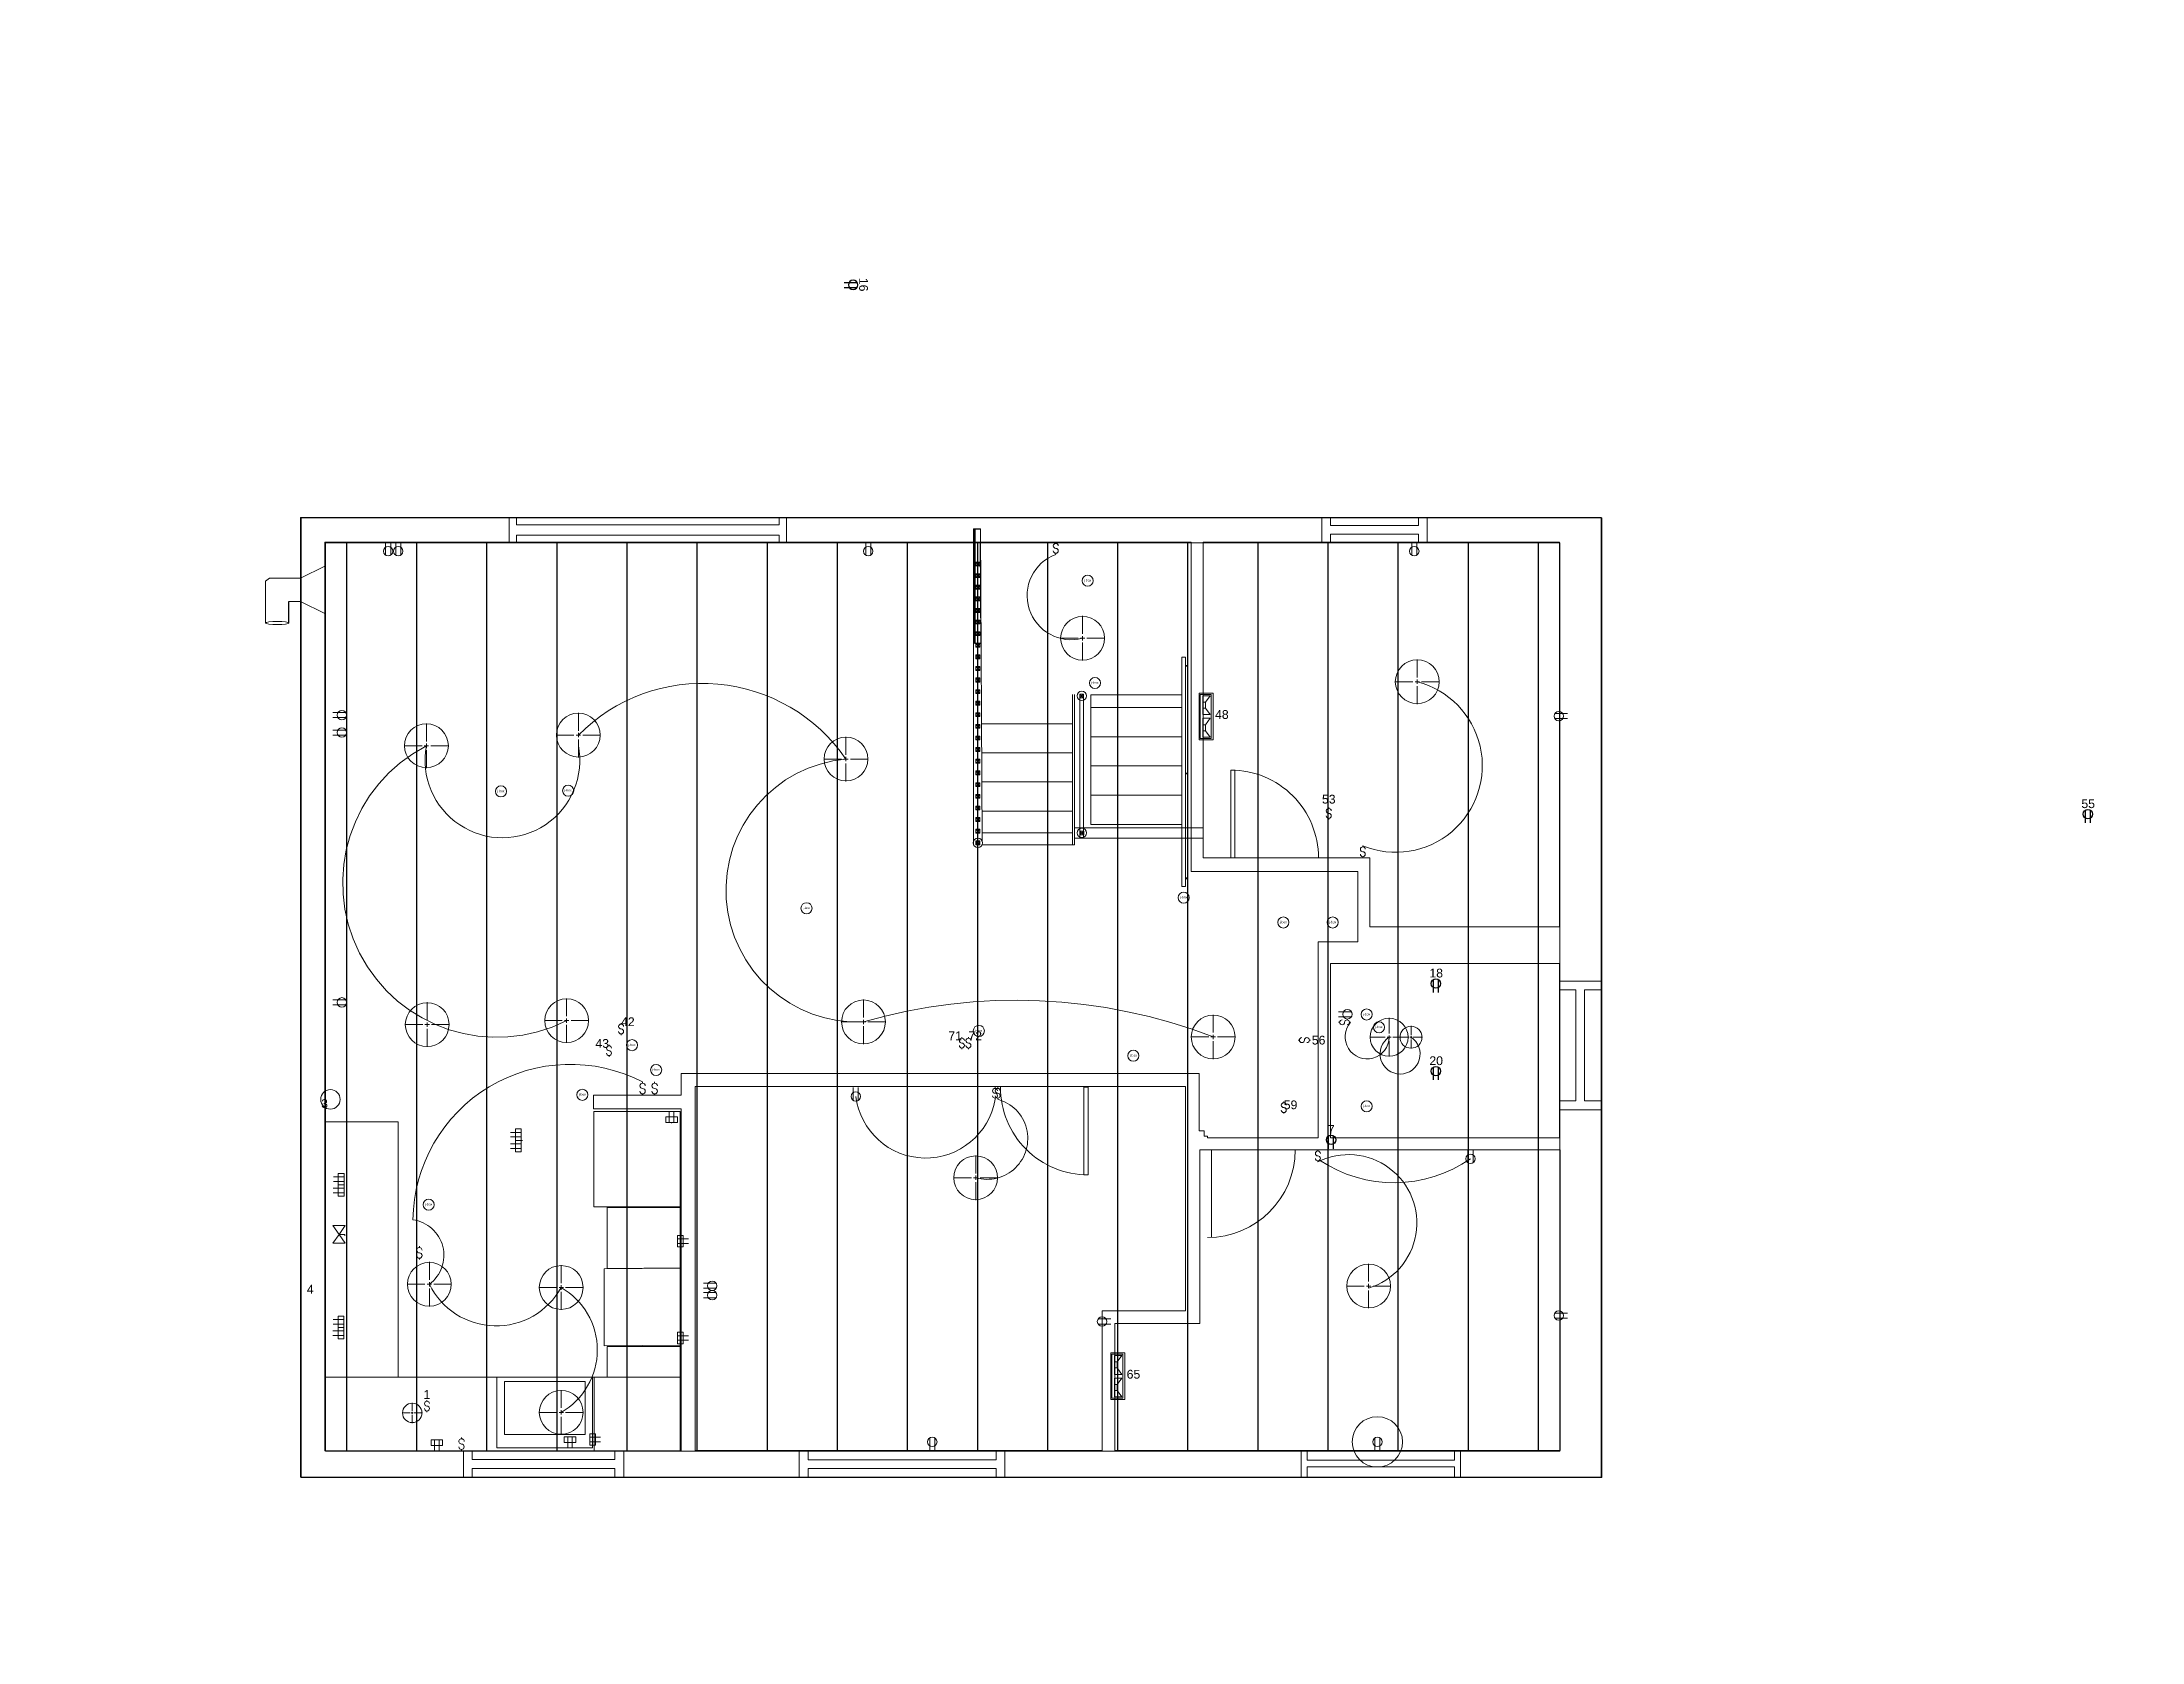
# Paper-space layout 'Layout1' of a CAD drawing. Header units: inches. Extents: x 1.05 to 9.45, y 0.8 to 7.2.
# The model-space entities are those that its viewports show. They can reach past a viewport. Long polylines and large blocks are cut down to what shows.
import ezdxf
from ezdxf.enums import TextEntityAlignment as Align

# ---------------------------------------------------------------- set-up
doc = ezdxf.new("R2010")
doc.units = ezdxf.units.IN
doc.header["$MEASUREMENT"] = 0
doc.linetypes.add('ACAD_ISO02W100', pattern=[15, 12, -3])
doc.linetypes.add('CENTER2', pattern=[1.125, 0.75, -0.125, 0.125, -0.125])
doc.layers.get('0').update_dxf_attribs({"color": 1, "lineweight": 9})
for name, color, linetype, lineweight in [('00-page-edge', 7, 'Continuous', 9), ('A201-Floorplan-2nd-floor', 7, 'Continuous', 9), ('A301-Floorplan-attic', 7, 'Continuous', 9), ('E101-Electrical-1st-floor', 7, 'Continuous', 9), ('E201-Electrical-2nd-floor', 7, 'Continuous', 9), ('E301-Electrical-attic', 7, 'Continuous', 9)]:
    doc.layers.add(name, color=color, linetype=linetype, lineweight=lineweight)
doc.layers.get('00-page-edge').off()
doc.layers.get('E101-Electrical-1st-floor').off()
doc.layers.get('E301-Electrical-attic').off()
doc.styles.add('Reg', font='Arial.ttf', dxfattribs={"height": 3})

# ---------------------------------------------------------------- blocks, each defined once
blk = doc.blocks.new('switch')
at = {"layer": 'E201-Electrical-2nd-floor'}
for p, q in [((44, 1.61), (44, 1.98)), ((44, -1.76), (44, -2.13))]:
    blk.add_line(p, q, dxfattribs=at)
for centre, start, end in [((44, 0.77), 360, 270), ((44, -0.92), 180, 0), ((44, -0.91), 0, 90)]:
    blk.add_arc(centre, 0.84, start, end, dxfattribs=at)
at = {"style": 'Reg'}
blk.add_attdef('ID', text='', height=4.5, dxfattribs=at).set_placement((43.99, 2.41), align=Align.CENTER)
blk = doc.blocks.new('cgri')
at = {"layer": ''}
for p, q in [((291.65, 54.83), (291.65, 59.21)), ((293.38, 54.83), (293.38, 59.22))]:
    blk.add_line(p, q, dxfattribs=at)
blk.add_circle((292.52, 57.86), 1.61, dxfattribs=at)
blk = doc.blocks.new('*U11')
at = {"layer": 'E201-Electrical-2nd-floor'}
blk.add_blockref('cgri', (0, 0), dxfattribs=at)
at = {"style": 'Reg'}
blk.add_attdef('ID', text='', height=3, dxfattribs=at).set_placement((292.6, 61.43), align=Align.MIDDLE_CENTER)
blk = doc.blocks.new('duplex-two-gfci')
at = {"layer": 'E201-Electrical-2nd-floor'}
for p, q in [((72.29, 93.79), (75.95, 93.79)), ((75.95, 94.97), (73.99, 94.97)), ((73.99, 94.97), (73.99, 87.12)), ((75.95, 87.12), (75.95, 94.97)), ((72.22, 89.87), (75.95, 89.87)), ((72.22, 88.3), (75.95, 88.3)), ((72.29, 92.22), (75.95, 92.22)), ((76.34, 91.04), (73.99, 91.04)), ((73.99, 87.12), (75.95, 87.12))]:
    blk.add_line(p, q, dxfattribs=at)
at = {"layer": 'E201-Electrical-2nd-floor', "style": 'Reg'}
blk.add_attdef('ID', text='', height=3, dxfattribs=at).set_placement((78.83, 91), align=Align.MIDDLE_CENTER)
blk = doc.blocks.new('electric-wall-heater')
at = {"layer": 'E201-Electrical-2nd-floor'}
for p, q in [((301.14, 258.94), (301.44, 258.94)), ((301.14, 258.5), (298.66, 258.5)), ((298.66, 256.27), (298.66, 258.5)), ((298.66, 256.27), (299.56, 256.27)), ((298.66, 254.24), (298.66, 256.27)), ((299.56, 254.24), (298.66, 254.24)), ((298.66, 254.24), (299.56, 254.24)), ((298.66, 254.24), (298.66, 252.01)), ((301.14, 252.01), (298.66, 252.01)), ((301.14, 258.5), (299.56, 256.27)), ((299.56, 256.27), (299.56, 254.24)), ((301.14, 252.01), (299.56, 254.24)), ((301.14, 258.5), (301.14, 258.5, 0.44)), ((301.14, 250.75), (298.66, 250.75)), ((298.66, 248.52), (298.66, 250.75)), ((298.66, 248.52), (299.56, 248.52)), ((298.66, 246.49), (298.66, 248.52)), ((298.66, 246.49), (299.56, 246.49)), ((298.66, 246.49), (298.66, 244.26)), ((301.14, 250.75), (299.56, 248.52)), ((299.56, 248.52), (299.56, 246.49)), ((301.14, 244.26), (299.56, 246.49)), ((301.14, 244.26), (298.66, 244.26))]:
    blk.add_line(p, q, dxfattribs=at)
for points in [[(302.14, 243.38), (302.14, 259.38), (297.38, 259.38), (297.38, 243.38)], [(297.68, 258.94), (301.44, 258.94), (301.44, 243.81), (297.68, 243.81)]]:
    blk.add_lwpolyline(points, close=True, dxfattribs=at)
at = {"style": 'Reg'}
blk.add_attdef('ID', (302.79, 250.55), '', height=3, dxfattribs=at)
blk = doc.blocks.new('hot-water-pot')
at = {"layer": 'E201-Electrical-2nd-floor'}
blk.add_circle((-33.6, 64.25), 3.33, dxfattribs=at)
at = {"style": 'Reg'}
blk.add_attdef('ID', text='', height=3, dxfattribs=at).set_placement((-35.61, 62.81), align=Align.MIDDLE_CENTER)
blk = doc.blocks.new('*U23')
at = {"layer": 'E201-Electrical-2nd-floor', "color": 0, "linetype": 'CENTER2', "transparency": 16777216}
for p, q in [((0, 1.5), (0, 7.62)), ((-7.62, 0), (-1.5, 0)), ((1.5, 0), (7.62, 0)), ((0, -7.62), (0, -1.5))]:
    blk.add_line(p, q, dxfattribs=at)
at = {"layer": 'E201-Electrical-2nd-floor', "color": 0, "linetype": 'Continuous', "transparency": 16777216}
for p, q in [((-0.75, 0), (0.75, 0)), ((0, -0.75), (0, 0.75))]:
    blk.add_line(p, q, dxfattribs=at)
blk = doc.blocks.new('*U24')
at = {"layer": 'E201-Electrical-2nd-floor', "color": 0, "linetype": 'CENTER2', "transparency": 16777216}
for p, q in [((0, 1.5), (0, 7.62)), ((-7.62, 0), (-1.5, 0)), ((1.5, 0), (7.62, 0)), ((0, -7.62), (0, -1.5))]:
    blk.add_line(p, q, dxfattribs=at)
at = {"layer": 'E201-Electrical-2nd-floor', "color": 0, "linetype": 'Continuous', "transparency": 16777216}
for p, q in [((-0.75, 0), (0.75, 0)), ((0, -0.75), (0, 0.75))]:
    blk.add_line(p, q, dxfattribs=at)
blk = doc.blocks.new('*U25')
at = {"layer": 'E201-Electrical-2nd-floor', "color": 0, "linetype": 'CENTER2', "transparency": 16777216}
for p, q in [((0, 1.5), (0, 7.62)), ((-7.62, 0), (-1.5, 0)), ((1.5, 0), (7.62, 0)), ((0, -7.62), (0, -1.5))]:
    blk.add_line(p, q, dxfattribs=at)
at = {"layer": 'E201-Electrical-2nd-floor', "color": 0, "linetype": 'Continuous', "transparency": 16777216}
for p, q in [((-0.75, 0), (0.75, 0)), ((0, -0.75), (0, 0.75))]:
    blk.add_line(p, q, dxfattribs=at)
blk = doc.blocks.new('*U26')
at = {"layer": 'E201-Electrical-2nd-floor', "color": 0, "linetype": 'CENTER2', "transparency": 16777216}
for p, q in [((0, 1.5), (0, 7.62)), ((-7.62, 0), (-1.5, 0)), ((1.5, 0), (7.62, 0)), ((0, -7.62), (0, -1.5))]:
    blk.add_line(p, q, dxfattribs=at)
at = {"layer": 'E201-Electrical-2nd-floor', "color": 0, "linetype": 'Continuous', "transparency": 16777216}
for p, q in [((-0.75, 0), (0.75, 0)), ((0, -0.75), (0, 0.75))]:
    blk.add_line(p, q, dxfattribs=at)
blk = doc.blocks.new('*U27')
at = {"layer": 'E201-Electrical-2nd-floor', "color": 0, "linetype": 'CENTER2', "transparency": 16777216}
for p, q in [((0, 1.5), (0, 7.62)), ((-7.62, 0), (-1.5, 0)), ((1.5, 0), (7.62, 0)), ((0, -7.62), (0, -1.5))]:
    blk.add_line(p, q, dxfattribs=at)
at = {"layer": 'E201-Electrical-2nd-floor', "color": 0, "linetype": 'Continuous', "transparency": 16777216}
for p, q in [((-0.75, 0), (0.75, 0)), ((0, -0.75), (0, 0.75))]:
    blk.add_line(p, q, dxfattribs=at)
blk = doc.blocks.new('*U28')
at = {"layer": 'E201-Electrical-2nd-floor', "color": 0, "linetype": 'CENTER2', "transparency": 16777216}
for p, q in [((0, 1.5), (0, 7.62)), ((-7.62, 0), (-1.5, 0)), ((1.5, 0), (7.62, 0)), ((0, -7.62), (0, -1.5))]:
    blk.add_line(p, q, dxfattribs=at)
at = {"layer": 'E201-Electrical-2nd-floor', "color": 0, "linetype": 'Continuous', "transparency": 16777216}
for p, q in [((-0.75, 0), (0.75, 0)), ((0, -0.75), (0, 0.75))]:
    blk.add_line(p, q, dxfattribs=at)
blk = doc.blocks.new('*U29')
at = {"layer": 'E201-Electrical-2nd-floor', "color": 0, "linetype": 'CENTER2', "transparency": 16777216}
for p, q in [((0, 1.5), (0, 7.62)), ((-7.62, 0), (-1.5, 0)), ((1.5, 0), (7.62, 0)), ((0, -7.62), (0, -1.5))]:
    blk.add_line(p, q, dxfattribs=at)
at = {"layer": 'E201-Electrical-2nd-floor', "color": 0, "linetype": 'Continuous', "transparency": 16777216}
for p, q in [((-0.75, 0), (0.75, 0)), ((0, -0.75), (0, 0.75))]:
    blk.add_line(p, q, dxfattribs=at)
blk = doc.blocks.new('*U30')
at = {"layer": 'E201-Electrical-2nd-floor', "color": 0, "linetype": 'CENTER2', "transparency": 16777216}
for p, q in [((0, 1.5), (0, 7.62)), ((-7.62, 0), (-1.5, 0)), ((1.5, 0), (7.62, 0)), ((0, -7.62), (0, -1.5))]:
    blk.add_line(p, q, dxfattribs=at)
at = {"layer": 'E201-Electrical-2nd-floor', "color": 0, "linetype": 'Continuous', "transparency": 16777216}
for p, q in [((-0.75, 0), (0.75, 0)), ((0, -0.75), (0, 0.75))]:
    blk.add_line(p, q, dxfattribs=at)
blk = doc.blocks.new('*U22')
blk.add_circle((438.12, 307.76), 7.5)
at = {"style": 'Reg'}
blk.add_attdef('ID', (436.49, 308.43), '', height=3, dxfattribs=at)
blk = doc.blocks.new('*U31')
at = {"layer": 'E201-Electrical-2nd-floor', "color": 0, "linetype": 'CENTER2', "transparency": 16777216}
for p, q in [((0, 1.5), (0, 7.62)), ((-7.62, 0), (-1.5, 0)), ((1.5, 0), (7.62, 0)), ((0, -7.62), (0, -1.5))]:
    blk.add_line(p, q, dxfattribs=at)
at = {"layer": 'E201-Electrical-2nd-floor', "color": 0, "linetype": 'Continuous', "transparency": 16777216}
for p, q in [((-0.75, 0), (0.75, 0)), ((0, -0.75), (0, 0.75))]:
    blk.add_line(p, q, dxfattribs=at)
blk = doc.blocks.new('*U32')
at = {"layer": 'E201-Electrical-2nd-floor', "color": 0, "linetype": 'CENTER2', "transparency": 16777216}
for p, q in [((-6.62, 0), (-1.3, 0)), ((0, 1.3), (0, 6.62)), ((1.3, 0), (6.62, 0)), ((0, -6.62), (0, -1.3))]:
    blk.add_line(p, q, dxfattribs=at)
at = {"layer": 'E201-Electrical-2nd-floor', "color": 0, "linetype": 'Continuous', "transparency": 16777216}
for p, q in [((-0.65, 0), (0.65, 0)), ((0, -0.65), (0, 0.65))]:
    blk.add_line(p, q, dxfattribs=at)
blk = doc.blocks.new('*U33')
at = {"layer": 'E201-Electrical-2nd-floor', "color": 0, "linetype": 'CENTER2', "transparency": 16777216}
for p, q in [((-3.87, 0), (-0.75, 0)), ((0, 0.75), (0, 3.87)), ((0.75, 0), (3.87, 0)), ((0, -3.87), (0, -0.75))]:
    blk.add_line(p, q, dxfattribs=at)
at = {"layer": 'E201-Electrical-2nd-floor', "color": 0, "linetype": 'Continuous', "transparency": 16777216}
for p, q in [((-0.375, 0), (0.375, 0)), ((0, -0.375), (0, 0.375))]:
    blk.add_line(p, q, dxfattribs=at)
blk = doc.blocks.new('*U34')
at = {"layer": 'E201-Electrical-2nd-floor', "color": 0, "linetype": 'CENTER2', "transparency": 16777216}
for p, q in [((0, 1.5), (0, 7.62)), ((-7.62, 0), (-1.5, 0)), ((1.5, 0), (7.62, 0)), ((0, -7.62), (0, -1.5))]:
    blk.add_line(p, q, dxfattribs=at)
at = {"layer": 'E201-Electrical-2nd-floor', "color": 0, "linetype": 'Continuous', "transparency": 16777216}
for p, q in [((-0.75, 0), (0.75, 0)), ((0, -0.75), (0, 0.75))]:
    blk.add_line(p, q, dxfattribs=at)
blk = doc.blocks.new('*U35')
at = {"layer": 'E201-Electrical-2nd-floor', "color": 0, "linetype": 'CENTER2', "transparency": 16777216}
for p, q in [((0, 1.5), (0, 7.62)), ((-7.62, 0), (-1.5, 0)), ((1.5, 0), (7.62, 0)), ((0, -7.62), (0, -1.5))]:
    blk.add_line(p, q, dxfattribs=at)
at = {"layer": 'E201-Electrical-2nd-floor', "color": 0, "linetype": 'Continuous', "transparency": 16777216}
for p, q in [((-0.75, 0), (0.75, 0)), ((0, -0.75), (0, 0.75))]:
    blk.add_line(p, q, dxfattribs=at)
blk = doc.blocks.new('*U36')
at = {"layer": 'E201-Electrical-2nd-floor', "color": 0, "linetype": 'CENTER2', "transparency": 16777216}
for p, q in [((0, 1.5), (0, 7.62)), ((-7.62, 0), (-1.5, 0)), ((1.5, 0), (7.62, 0)), ((0, -7.62), (0, -1.5))]:
    blk.add_line(p, q, dxfattribs=at)
at = {"layer": 'E201-Electrical-2nd-floor', "color": 0, "linetype": 'Continuous', "transparency": 16777216}
for p, q in [((-0.75, 0), (0.75, 0)), ((0, -0.75), (0, 0.75))]:
    blk.add_line(p, q, dxfattribs=at)
blk = doc.blocks.new('*U37')
at = {"layer": 'E201-Electrical-2nd-floor', "color": 0, "linetype": 'CENTER2', "transparency": 16777216}
for p, q in [((-3.45, 0), (-0.666, 0)), ((0, 0.666), (0, 3.45)), ((0.666, 0), (3.45, 0)), ((0, -3.45), (0, -0.666))]:
    blk.add_line(p, q, dxfattribs=at)
at = {"layer": 'E201-Electrical-2nd-floor', "color": 0, "linetype": 'Continuous', "transparency": 16777216}
for p, q in [((-0.333, 0), (0.333, 0)), ((0, -0.333), (0, 0.333))]:
    blk.add_line(p, q, dxfattribs=at)
blk = doc.blocks.new('id-1-spst-switch')
at = {"layer": 'E201-Electrical-2nd-floor'}
for p, q in [((0.41, 0), (0, 0)), ((4.08, 0), (4.49, 0))]:
    blk.add_line(p, q, dxfattribs=at)
for centre, start, end in [((1.32, 0), 90, 270), ((3.17, 0), 270, 180), ((1.34, 0), 270, 0)]:
    blk.add_arc(centre, 0.916, start, end, dxfattribs=at)
blk = doc.blocks.new('E301-Electrical-jboxes')
at = {"lineweight": 30}
blk.add_line((9.08, -8.3), (9.08, -8.3), dxfattribs=at)
at = {"layer": 'A301-Floorplan-attic'}
for p, q in [((0, 0), (328.58, 0)), ((0, -445.28), (0, 0)), ((328.58, 0), (328.58, -445.28)), ((320.08, -8.3), (9.08, -8.3)), ((9.08, -8.3), (9.08, -431)), ((320.08, -431), (320.08, -8.3)), ((320.08, -431), (9.08, -431)), ((328.58, -445.28), (0, -445.28))]:
    blk.add_line(p, q, dxfattribs=at)
for centre in [(93.45, -43.68), (234.95, -68.43), (235.2, -91.43), (131.08, -96.3), (148.08, -113.3), (139.58, -121.55), (194.95, -173.05), (152.95, -232.05), (272.08, -271.8), (307.08, -269.3), (144.45, -284.93), (198.58, -302.18), (190.08, -336.3), (190.08, -353.18), (127.15, -364.8), (158.58, -364.8), (154.2, -369.05)]:
    blk.add_circle(centre, 1.9, dxfattribs=at)
at = {"layer": 'A301-Floorplan-attic', "style": 'Reg'}
for p in [(93.18, -42.45), (234.68, -67.2), (234.93, -90.2), (130.8, -95.07), (147.8, -112.07), (139.3, -120.32), (194.68, -171.82), (152.68, -230.82), (271.8, -270.57), (306.8, -268.07), (144.18, -283.7), (198.3, -300.95), (189.8, -335.07), (189.8, -351.95), (126.88, -363.57), (158.3, -363.57), (153.93, -367.82)]:
    blk.add_text('j-box', height=0.798, rotation=270, dxfattribs=at).set_placement(p)
blk = doc.blocks.new('A301-Floorplan-w-E301-Electrical')
at = {"layer": 'A301-Floorplan-attic', "lineweight": 30}
for p, q in [((9.08, -15.64), (320.08, -15.64)), ((9.08, -39.64), (320.08, -39.64)), ((9.08, -63.64), (320.08, -63.64)), ((9.08, -87.64), (320.08, -87.64)), ((9.08, -111.64), (320.08, -111.64)), ((9.08, -135.64), (320.08, -135.64)), ((9.08, -159.64), (320.08, -159.64)), ((9.08, -183.64), (320.08, -183.64)), ((9.08, -207.64), (320.08, -207.64)), ((9.08, -231.64), (320.08, -231.64)), ((9.08, -255.64), (320.08, -255.64)), ((9.08, -279.64), (320.08, -279.64)), ((9.08, -303.64), (320.08, -303.64)), ((9.08, -327.64), (320.08, -327.64)), ((9.08, -351.64), (320.08, -351.64)), ((9.08, -375.64), (320.08, -375.64)), ((9.08, -399.64), (320.08, -399.64)), ((9.08, -423.64), (320.08, -423.64))]:
    blk.add_line(p, q, dxfattribs=at)
at = {"layer": 'E301-Electrical-attic', "lineweight": 30}
blk.add_blockref('E301-Electrical-jboxes', (0, 0), dxfattribs=at)

msp = doc.modelspace()

# ---------------------------------------------------------------- linework, layer by layer
at = {"layer": 'A201-Floorplan-2nd-floor'}
for p, q in [((316.19, 355.51), (316.19, 247.6)), ((318.66, 355.51), (316.19, 355.51)), ((316.61, 355.51), (316.61, 316.33)), ((318.53, 355.51), (318.53, 355.51)), ((319.21, 248.66), (318.66, 355.51)), ((75.22, 338.64), (73.86, 337.66)), ((85.83, 338.64), (75.22, 338.64)), ((94.13, 342.76), (85.83, 338.64)), ((317.06, 344.14), (317.06, 344.12)), ((317.06, 344.13), (318.36, 342.84)), ((317.06, 340.14), (317.06, 340.12)), ((317.06, 340.13), (318.36, 338.84)), ((318.38, 344.14), (317.1, 342.85)), ((318.38, 340.14), (317.1, 338.85)), ((73.86, 337.66), (73.86, 323.24)), ((317.06, 336.19), (317.06, 336.17)), ((317.06, 336.18), (318.36, 334.89)), ((317.06, 336.14), (317.06, 336.12)), ((317.06, 336.13), (318.36, 334.84)), ((317.06, 332.19), (317.06, 332.17)), ((317.06, 332.18), (318.36, 330.89)), ((318.38, 336.19), (317.1, 334.9)), ((318.38, 336.14), (317.1, 334.85)), ((318.38, 332.19), (317.1, 330.9)), ((85.83, 330.64), (81.87, 330.64)), ((94.13, 326.51), (85.83, 330.64)), ((317.06, 328.27), (317.06, 328.24)), ((317.06, 328.26), (318.36, 326.97)), ((317.06, 328.19), (317.06, 328.17)), ((317.06, 328.18), (318.36, 326.89)), ((317.06, 324.27), (317.06, 324.24)), ((317.06, 324.26), (318.36, 322.97)), ((318.38, 328.27), (317.1, 326.97)), ((318.38, 328.19), (317.1, 326.9)), ((318.38, 324.27), (317.1, 322.97)), ((317.06, 320.3), (317.06, 320.28)), ((317.06, 320.29), (318.36, 319)), ((317.06, 320.27), (317.06, 320.24)), ((317.06, 320.26), (318.36, 318.97)), ((318.38, 320.3), (317.1, 319.01)), ((318.38, 320.27), (317.1, 318.97)), ((318.86, 316.44), (318.86, 316.44)), ((318.86, 316.32), (316.61, 316.32)), ((317.06, 316.3), (317.06, 316.28)), ((317.06, 316.29), (318.36, 315)), ((317.06, 312.38), (317.06, 312.35)), ((317.06, 312.37), (318.36, 311.08)), ((317.06, 312.3), (317.06, 312.28)), ((317.06, 312.29), (318.36, 311)), ((318.38, 316.3), (317.1, 315.01)), ((318.38, 312.38), (317.1, 311.08)), ((318.38, 312.3), (317.1, 311.01)), ((318.65, 316.32), (318.63, 316.32)), ((317.06, 308.38), (317.06, 308.35)), ((317.06, 308.37), (318.36, 307.08)), ((317.06, 304.45), (317.06, 304.42)), ((317.06, 304.44), (318.36, 303.14)), ((317.06, 304.38), (317.06, 304.35)), ((317.06, 304.37), (318.36, 303.08)), ((318.38, 308.38), (317.1, 307.08)), ((318.38, 304.44), (317.1, 303.15)), ((318.38, 304.38), (317.1, 303.08)), ((388.76, 308.72), (389.51, 308.72)), ((388.76, 308.47), (389.51, 308.47)), ((317.06, 300.45), (317.06, 300.42)), ((317.06, 300.44), (318.36, 299.14)), ((317.06, 296.53), (317.06, 296.5)), ((317.06, 296.52), (318.36, 295.23)), ((317.06, 296.45), (317.06, 296.42)), ((317.06, 296.44), (318.36, 295.14)), ((318.38, 300.44), (317.1, 299.15)), ((318.38, 296.53), (317.1, 295.23)), ((318.38, 296.44), (317.1, 295.15)), ((350.14, 247.35), (350.14, 298.76)), ((352.63, 298.94), (352.63, 298.91)), ((352.63, 298.93), (353.93, 297.64)), ((353.94, 298.94), (352.67, 297.64)), ((352.67, 249.66), (352.67, 297.64)), ((353.92, 249.66), (353.92, 297.65)), ((317.06, 292.53), (317.06, 292.5)), ((317.06, 292.52), (318.36, 291.23)), ((317.06, 288.54), (317.06, 288.51)), ((317.06, 288.53), (318.36, 287.24)), ((317.06, 288.53), (317.06, 288.5)), ((317.06, 288.52), (318.36, 287.23)), ((318.38, 292.53), (317.1, 291.23)), ((318.38, 288.54), (317.1, 287.24)), ((318.38, 288.53), (317.1, 287.23)), ((350.14, 288.79), (319, 288.79)), ((356.42, 294.35), (387.51, 294.35)), ((317.06, 284.54), (317.06, 284.51)), ((317.06, 284.53), (318.36, 283.24)), ((317.06, 280.65), (317.06, 280.62)), ((317.06, 280.64), (318.36, 279.34)), ((317.06, 280.54), (317.06, 280.51)), ((317.06, 280.53), (318.36, 279.24)), ((318.38, 284.54), (317.1, 283.24)), ((318.38, 280.64), (317.1, 279.35)), ((318.38, 280.54), (317.1, 279.24)), ((356.42, 284.35), (387.51, 284.35)), ((317.06, 276.65), (317.06, 276.62)), ((317.06, 276.64), (318.36, 275.34)), ((318.38, 276.64), (317.1, 275.35)), ((350.14, 278.83), (319.05, 278.83)), ((356.42, 274.35), (387.51, 274.35)), ((317.06, 272.65), (317.06, 272.62)), ((317.06, 272.64), (318.36, 271.34)), ((317.06, 272.58), (317.06, 272.55)), ((317.06, 272.57), (318.36, 271.28)), ((317.06, 268.58), (317.06, 268.55)), ((317.06, 268.57), (318.36, 267.28)), ((318.38, 272.64), (317.1, 271.35)), ((318.38, 272.58), (317.1, 271.28)), ((318.38, 268.58), (317.1, 267.28)), ((350.14, 268.86), (319.11, 268.86)), ((389.51, 271.92), (388.76, 271.92)), ((389.51, 271.67), (388.76, 271.67)), ((317.06, 264.61), (317.06, 264.58)), ((317.06, 264.6), (318.36, 263.31)), ((317.06, 264.58), (317.06, 264.55)), ((317.06, 264.57), (318.36, 263.28)), ((317.06, 260.61), (317.06, 260.58)), ((317.06, 260.6), (318.36, 259.31)), ((318.38, 264.61), (317.1, 263.31)), ((318.38, 264.58), (317.1, 263.28)), ((318.38, 260.61), (317.1, 259.31)), ((350.14, 258.9), (319.16, 258.9)), ((356.42, 264.35), (387.51, 264.35)), ((317.06, 256.66), (317.06, 256.63)), ((317.06, 256.65), (318.36, 255.36)), ((317.06, 256.61), (317.06, 256.58)), ((317.06, 256.6), (318.36, 255.31)), ((317.06, 251.36), (317.06, 252.67)), ((317.06, 252.67), (318.38, 252.67)), ((318.38, 256.66), (317.1, 255.36)), ((318.38, 256.61), (317.1, 255.31)), ((318.38, 251.36), (318.38, 252.67)), ((394.83, 253.16), (350.76, 253.16)), ((352.65, 252.03), (352.65, 252)), ((352.65, 252.02), (353.95, 250.73)), ((353.96, 252.03), (352.69, 250.73)), ((317.06, 251.36), (318.38, 251.36)), ((317.06, 248.66), (317.06, 248.63)), ((317.06, 248.65), (318.36, 247.36)), ((318.38, 248.66), (317.1, 247.36)), ((350.14, 251.41), (319.2, 251.41)), ((394.83, 249.66), (350.76, 249.66)), ((353.96, 251.41), (352.65, 251.41)), ((388.76, 236), (389.51, 236)), ((388.76, 235.75), (389.51, 235.75)), ((516.83, 200.71), (531.11, 200.71)), ((516.83, 156.65), (531.11, 156.65)), ((397.76, 112.9), (397.76, 142.9)), ((364.58, 83.27, 48), (364.58, 83.27, 39.09)), ((141.62, 39.91), (141.62, 30.84)), ((153, 39.91), (153, 39.93)), ((155.63, 39.91), (155.63, 39.93)), ((186.23, 39.92), (186.23, 39.91)), ((196.49, 39.91), (196.49, 30.84)), ((141.61, 30.85), (144.62, 30.85)), ((193.49, 30.85), (196.49, 30.85)), ((256.59, 30.85), (259.59, 30.85)), ((323.98, 30.85), (326.98, 30.85))]:
    msp.add_line(p, q, dxfattribs=at)
at = {"layer": 'A201-Floorplan-2nd-floor', "lineweight": 30}
msp.add_line((81.87, 323.28), (81.87, 330.64), dxfattribs=at)
at = {"layer": 'A201-Floorplan-2nd-floor', "color": 0, "linetype": 'CENTER2', "transparency": 16777216}
msp.add_line((353.26, 251.41), (353.27, 251.41), dxfattribs=at)
at = {"layer": 'A201-Floorplan-2nd-floor', "linetype": 'CENTER2'}
msp.add_line((186.38, 39.91), (186.38, 65.05), dxfattribs=at)
at = {"layer": 'A201-Floorplan-2nd-floor'}
for points in [[(85.83, 30.84), (85.83, 359.41), (531.11, 359.41), (531.11, 30.84)], [(159.74, 350.87), (157.24, 350.87), (157.24, 359.37), (159.74, 359.37), (159.74, 356.87), (249.74, 356.87), (249.74, 359.37), (252.24, 359.37), (252.24, 350.87), (249.74, 350.87), (249.74, 353.37), (159.74, 353.37)], [(216.18, 169.09), (393.55, 169.09), (393.55, 149.4), (395.2, 149.4), (395.2, 147.65), (396.39, 147.65), (396.39, 147.03), (434.28, 147.03), (434.28, 214.16), (447.84, 214.16), (447.84, 238.16), (390.71, 238.16), (390.71, 243.96), (390.71, 350.91), (94.13, 350.91), (94.13, 39.91), (216.18, 39.91), (216.18, 156.91), (186.18, 156.91), (186.18, 161.66), (216.18, 161.66)], [(317.06, 342.85), (318.38, 342.85), (318.38, 344.16), (317.06, 344.16)], [(317.06, 338.85), (318.38, 338.85), (318.38, 340.16), (317.06, 340.16)], [(317.06, 334.9), (318.38, 334.9), (318.38, 336.21), (317.06, 336.21)], [(317.06, 334.85), (318.38, 334.85), (318.38, 336.16), (317.06, 336.16)], [(317.06, 330.9), (318.38, 330.9), (318.38, 332.21), (317.06, 332.21)], [(317.06, 326.97), (318.38, 326.97), (318.38, 328.29), (317.06, 328.29)], [(317.06, 326.9), (318.38, 326.9), (318.38, 328.21), (317.06, 328.21)], [(317.06, 322.97), (318.38, 322.97), (318.38, 324.29), (317.06, 324.29)], [(317.06, 319.01), (318.38, 319.01), (318.38, 320.32), (317.06, 320.32)], [(317.06, 318.97), (318.38, 318.97), (318.38, 320.29), (317.06, 320.29)], [(317.06, 315.01), (318.38, 315.01), (318.38, 316.32), (317.06, 316.32)], [(317.06, 311.08), (318.38, 311.08), (318.38, 312.4), (317.06, 312.4)], [(317.06, 311.01), (318.38, 311.01), (318.38, 312.32), (317.06, 312.32)], [(388.76, 233.05), (387.51, 233.05), (387.51, 311.61), (388.76, 311.61)], [(317.06, 307.08), (318.38, 307.08), (318.38, 308.4), (317.06, 308.4)], [(317.06, 303.15), (318.38, 303.15), (318.38, 304.46), (317.06, 304.46)], [(317.06, 303.08), (318.38, 303.08), (318.38, 304.4), (317.06, 304.4)], [(317.06, 299.15), (318.38, 299.15), (318.38, 300.46), (317.06, 300.46)], [(317.06, 295.23), (318.38, 295.23), (318.38, 296.54), (317.06, 296.54)], [(317.06, 295.15), (318.38, 295.15), (318.38, 296.46), (317.06, 296.46)], [(352.63, 297.64), (353.94, 297.64), (353.94, 298.95), (352.63, 298.95)], [(317.06, 291.23), (318.38, 291.23), (318.38, 292.54), (317.06, 292.54)], [(317.06, 287.24), (318.38, 287.24), (318.38, 288.56), (317.06, 288.56)], [(317.06, 287.23), (318.38, 287.23), (318.38, 288.54), (317.06, 288.54)], [(317.06, 283.24), (318.38, 283.24), (318.38, 284.56), (317.06, 284.56)], [(317.06, 279.35), (318.38, 279.35), (318.38, 280.66), (317.06, 280.66)], [(317.06, 279.24), (318.38, 279.24), (318.38, 280.56), (317.06, 280.56)], [(317.06, 275.35), (318.38, 275.35), (318.38, 276.66), (317.06, 276.66)], [(317.06, 271.35), (318.38, 271.35), (318.38, 272.66), (317.06, 272.66)], [(317.06, 271.28), (318.38, 271.28), (318.38, 272.59), (317.06, 272.59)], [(317.06, 267.28), (318.38, 267.28), (318.38, 268.59), (317.06, 268.59)], [(317.06, 263.31), (318.38, 263.31), (318.38, 264.62), (317.06, 264.62)], [(317.06, 263.28), (318.38, 263.28), (318.38, 264.59), (317.06, 264.59)], [(317.06, 259.31), (318.38, 259.31), (318.38, 260.62), (317.06, 260.62)], [(317.06, 255.36), (318.38, 255.36), (318.38, 256.67), (317.06, 256.67)], [(317.06, 255.31), (318.38, 255.31), (318.38, 256.62), (317.06, 256.62)], [(317.06, 251.36), (318.38, 251.36), (318.38, 252.67), (317.06, 252.67)], [(317.06, 252.66), (317.06, 252.63)], [(317.06, 252.65), (318.36, 251.36)], [(318.38, 252.66), (317.1, 251.36)], [(352.65, 250.73), (353.96, 250.73), (353.96, 252.04), (352.65, 252.04)], [(317.06, 247.36), (318.38, 247.36), (318.38, 248.67), (317.06, 248.67)], [(438.41, 206.71), (516.83, 206.71), (516.83, 147.03), (438.41, 147.03)], [(220.92, 164.62), (388.81, 164.62), (388.81, 87.76), (360.31, 87.76), (360.31, 40.03), (220.92, 40.03)], [(517.05, 142.93), (393.77, 142.93), (393.77, 83.42), (364.65, 83.42), (364.65, 40.03), (517.05, 40.03)], [(155.63, 63.61), (183.25, 63.61), (183.25, 45.43), (155.63, 45.43)]]:
    msp.add_lwpolyline(points, close=True, dxfattribs=at)
for points in [[(318.56, 350.91), (318.74, 316.44), (316.77, 316.44), (316.77, 355.38), (318.54, 355.38)], [(394.83, 350.91), (516.83, 350.91), (516.83, 219.29), (451.96, 219.29), (451.96, 242.91), (394.83, 242.91), (394.83, 350.91), (435.46, 350.91), (438.46, 350.91), (438.46, 353.66), (468.58, 353.66), (468.58, 350.91), (471.58, 350.91), (471.58, 359.41), (468.58, 359.41), (468.58, 356.66), (438.46, 356.66), (438.46, 359.41), (435.46, 359.41), (435.46, 350.91)], [(319.22, 247.35), (350.76, 247.35), (350.76, 298.76)], [(387.51, 254.35), (356.42, 254.35), (356.42, 255.72), (356.42, 298.65), (387.51, 298.65)], [(516.83, 197.71), (522.45, 197.71), (522.45, 159.65), (516.83, 159.65)], [(531.11, 197.71), (525.45, 197.71), (525.45, 159.65), (531.11, 159.65)], [(94.13, 39.91), (94.13, 152.55), (119.25, 152.55), (119.25, 65.05)], [(215.85, 123.16), (190.85, 123.16), (190.85, 102.34), (215.85, 102.53)], [(215.85, 76.04), (189.73, 75.83), (189.73, 102.21), (215.85, 102.4)], [(215.85, 75.58), (190.85, 75.58), (190.85, 65.05)], [(185.75, 65.05), (153, 65.05), (153, 40.93), (185.75, 40.93), (185.75, 65.05), (185.75, 40.93)], [(141.61, 39.91), (144.62, 39.91), (144.62, 36.86), (193.49, 36.86), (193.49, 39.91), (196.49, 39.91)], [(256.59, 30.84), (256.59, 39.91), (259.59, 39.91), (259.59, 36.83), (323.98, 36.83), (323.98, 39.91), (326.98, 39.91), (326.98, 30.84)], [(482.95, 39.91), (482.95, 30.84), (482.95, 39.91), (480.95, 39.91), (480.95, 36.66), (430.45, 36.66), (430.45, 39.91), (428.45, 39.91), (428.45, 30.84), (430.45, 30.84), (430.45, 34.41), (480.95, 34.41), (430.45, 34.41)], [(144.62, 30.84), (144.62, 33.86), (193.49, 33.86), (193.49, 30.84)], [(259.59, 30.84), (259.59, 33.83), (323.98, 33.83), (323.98, 30.84)], [(480.95, 34.41), (480.95, 30.84), (482.95, 30.84)]]:
    msp.add_lwpolyline(points, dxfattribs=at)
for points in [[(434.33, 242.91, 0.414214), (404.33, 272.91), (404.33, 242.91), (405.71, 242.91), (405.71, 272.88)], [(325.44, 164.34, 0.414214), (355.44, 134.34), (355.44, 164.34), (354.06, 164.34), (354.06, 134.38)]]:
    msp.add_lwpolyline(points, format="xyb", dxfattribs=at)
at = {"layer": 'A201-Floorplan-2nd-floor', "linetype": 'CENTER2'}
msp.add_lwpolyline([(215.85, 123.41), (186.23, 123.41), (186.23, 156.04), (215.85, 156.04), (215.85, 39.91), (94.13, 39.93), (94.13, 65.05), (216.18, 65.05)], dxfattribs=at)
at = {"layer": 'A201-Floorplan-2nd-floor'}
for centre, radius in [((353.31, 298.32), 1.61), ((353.33, 251.41), 1.61), ((317.75, 247.99), 1.61), ((317.75, 247.99), 0.538)]:
    msp.add_circle(centre, radius, dxfattribs=at)
msp.add_arc((396.39, 142.9), 30, 270, 0, dxfattribs=at)
msp.add_ellipse((77.86, 323.28), major_axis=(4.01, 0), ratio=0.137604, dxfattribs=at)
at = {"layer": 'E201-Electrical-2nd-floor'}
for p, q in [((114.96, 350.91), (114.96, 346.52)), ((116.69, 350.91), (116.69, 346.53)), ((118.42, 350.91), (118.42, 346.52)), ((120.15, 350.91), (120.15, 346.53)), ((279.32, 350.91), (279.32, 346.52)), ((281.05, 350.92), (281.05, 346.53)), ((344.4, 350.54), (344.4, 350.91)), ((344.4, 347.17), (344.4, 346.8)), ((466.29, 350.91), (466.29, 346.52)), ((468.02, 350.91), (468.02, 346.53)), ((96.94, 292.64), (101.32, 292.64)), ((96.94, 290.91), (101.33, 290.91)), ((519.64, 292.29), (515.25, 292.29)), ((519.64, 290.56), (515.26, 290.56)), ((96.94, 286.64), (101.32, 286.64)), ((96.94, 284.91), (101.33, 284.91)), ((449.53, 246.66), (449.53, 247.03)), ((449.53, 243.28), (449.53, 242.91)), ((96.94, 194.29), (101.32, 194.29)), ((96.94, 192.56), (101.33, 192.56)), ((441.22, 190.19), (445.6, 190.19)), ((441.22, 188.46), (445.61, 188.46)), ((441.59, 186.58), (441.22, 186.58)), ((444.96, 186.58), (445.34, 186.58)), ((202.94, 165.75), (202.94, 166.15)), ((207.07, 165.75), (207.07, 166.15)), ((202.94, 162.07), (202.94, 161.66)), ((207.07, 162.07), (207.07, 161.66)), ((275.06, 164.25), (275.06, 159.86)), ((276.79, 164.25), (276.79, 159.87)), ((323.61, 163.97), (323.61, 164.34)), ((323.61, 160.6), (323.61, 160.23)), ((324.53, 163.97), (324.53, 164.34)), ((324.53, 160.6), (324.53, 160.23)), ((210.92, 152.31), (210.92, 154.25)), ((210.92, 154.25), (210.92, 152.31)), ((210.92, 154.25), (214.84, 154.25)), ((210.92, 152.31), (214.84, 152.31)), ((212.09, 156.04), (212.09, 152.31)), ((212.09, 156.04), (212.09, 152.31)), ((212.87, 152.1), (212.87, 152.31)), ((213.66, 156.04), (213.66, 152.31)), ((214.84, 152.31), (214.84, 154.25)), ((434.14, 142.53), (434.14, 142.9)), ((434.14, 139.16), (434.14, 138.79)), ((485.51, 142.9), (485.51, 138.51)), ((487.25, 142.9), (487.25, 138.52)), ((97, 129.77), (100.72, 129.77)), ((97.06, 133.69), (100.72, 133.69)), ((97.06, 132.12), (100.72, 132.12)), ((100.72, 134.86), (98.76, 134.86)), ((98.76, 134.86), (98.76, 127.02)), ((100.72, 130.94), (98.76, 130.94)), ((100.72, 127.02), (100.72, 134.86)), ((97, 128.2), (100.72, 128.2)), ((98.76, 127.02), (100.72, 127.02)), ((96.94, 116.98), (97.98, 116.98)), ((99, 113.97), (96.94, 116.98)), ((97.98, 116.98), (99, 116.98)), ((100.03, 116.98), (99, 116.98)), ((99, 113.97), (101.06, 116.98)), ((101.06, 116.98), (100.03, 116.98)), ((99, 113.97), (96.94, 110.96)), ((96.94, 110.96), (97.98, 110.96)), ((97.98, 110.96), (99, 110.96)), ((99, 113.97), (101.06, 110.96)), ((100.03, 110.96), (99, 110.96)), ((101.06, 110.96), (100.03, 110.96)), ((216.88, 113.6), (214.94, 113.6)), ((214.94, 113.6), (214.94, 109.68)), ((218.66, 112.43), (214.94, 112.43)), ((218.66, 110.86), (214.94, 110.86)), ((214.94, 109.68), (216.88, 109.68)), ((216.88, 113.6), (216.88, 109.68)), ((223.74, 97.26), (228.12, 97.26)), ((223.74, 95.53), (228.13, 95.53)), ((223.74, 94.02), (228.12, 94.02)), ((223.74, 92.29), (228.13, 92.29)), ((519.64, 87.02), (515.25, 87.02)), ((96.94, 80.91), (100.67, 80.91)), ((96.94, 79.34), (100.67, 79.34)), ((97.01, 84.83), (100.67, 84.83)), ((97.01, 83.27), (100.67, 83.27)), ((100.67, 86.01), (98.7, 86.01)), ((98.7, 86.01), (98.7, 78.17)), ((100.67, 82.09), (98.7, 82.09)), ((100.67, 78.17), (100.67, 86.01)), ((216.88, 80.46), (214.94, 80.46)), ((214.94, 80.46), (214.94, 76.54)), ((218.66, 79.29), (214.94, 79.29)), ((216.88, 80.46), (216.88, 76.54)), ((363.26, 85, 48), (358.87, 85, 48)), ((363.26, 83.27, 48), (358.88, 83.27, 48)), ((519.64, 85.29), (515.26, 85.29)), ((98.7, 78.17), (100.67, 78.17)), ((218.66, 77.72), (214.94, 77.72)), ((214.94, 76.54), (216.88, 76.54)), ((130.57, 43.64), (130.57, 41.7)), ((131.75, 39.92), (131.75, 43.65)), ((131.75, 39.91), (131.75, 43.64)), ((131.75, 39.91), (131.75, 43.64)), ((133.32, 39.92), (133.32, 43.65)), ((133.32, 39.91), (133.32, 43.64)), ((133.32, 39.91), (133.32, 43.64)), ((134.49, 41.7), (134.49, 43.64)), ((176.12, 44.62), (176.12, 42.68)), ((180.05, 44.62), (176.12, 44.62)), ((177.3, 40.89), (177.3, 44.62)), ((178.87, 40.89), (178.87, 44.62)), ((180.05, 42.68), (180.05, 44.62)), ((186.78, 45.67), (184.84, 45.67)), ((184.84, 45.67), (184.84, 41.75)), ((188.57, 44.5), (184.84, 44.5)), ((186.78, 45.67), (186.78, 41.75)), ((301.26, 39.91), (301.26, 44.29)), ((302.99, 39.91), (302.99, 44.3)), ((453.64, 39.91), (453.64, 44.29)), ((455.37, 39.91), (455.37, 44.3)), ((134.49, 41.7), (130.57, 41.7)), ((180.05, 42.68), (176.12, 42.68)), ((188.57, 42.93), (184.84, 42.93)), ((184.84, 41.75), (186.78, 41.75))]:
    msp.add_line(p, q, dxfattribs=at)
at = {"layer": 'E201-Electrical-2nd-floor', "linetype": 'CENTER2'}
for p, q in [((316.99, 134.84), (316.99, 140.96)), ((309.37, 133.34), (315.49, 133.34)), ((316.99, 125.72), (316.99, 131.84)), ((318.49, 133.34), (324.61, 133.34)), ((451.51, 97.79), (451.51, 103.91)), ((443.89, 96.29), (450.01, 96.29)), ((451.51, 88.67), (451.51, 94.79)), ((453.01, 96.29), (459.13, 96.29))]:
    msp.add_line(p, q, dxfattribs=at)
at = {"layer": 'E201-Electrical-2nd-floor', "linetype": 'Continuous'}
for p, q in [((316.24, 133.34), (317.74, 133.34)), ((316.99, 132.59), (316.99, 134.09)), ((450.76, 96.29), (452.26, 96.29)), ((451.51, 95.54), (451.51, 97.04))]:
    msp.add_line(p, q, dxfattribs=at)
at = {"layer": 'E201-Electrical-2nd-floor'}
msp.add_lwpolyline([(99, 113.97), (101, 113.97), (101, 113.45)], dxfattribs=at)
for points in [[(134.49, 41.71), (130.57, 41.71), (130.57, 43.65), (134.49, 43.65)], [(134.49, 41.7), (130.57, 41.7), (130.57, 43.64), (134.49, 43.64)]]:
    msp.add_lwpolyline(points, close=True, dxfattribs=at)
for centre, radius in [((115.82, 347.88), 1.61), ((119.28, 347.88), 1.61), ((280.18, 347.88), 1.61), ((467.15, 347.88), 1.61), ((353.57, 318.08), 7.5), ((468.15, 303.16), 7.5), ((99.97, 291.77), 1.61), ((128.94, 281.25), 7.5), ((180.94, 284.91), 7.5), ((516.61, 291.43), 1.61), ((99.97, 285.77), 1.61), ((272.57, 276.7), 7.5), ((99.97, 193.41), 1.61), ((176.94, 187.16), 7.5), ((278.57, 186.72), 7.5), ((129.19, 185.8), 7.5), ((398.29, 181.57, 13.66), 7.5), ((444.25, 189.32), 1.61), ((458.53, 181.46), 6.5), ((466.03, 181.46), 3.75), ((275.92, 161.22), 1.61), ((316.99, 133.34), 7.5), ((486.37, 139.87), 1.61), ((129.94, 96.91), 7.5), ((175.07, 95.79), 7.5), ((451.51, 96.29), 7.5), ((226.77, 96.39), 1.61), ((226.77, 93.15), 1.61), ((516.61, 86.16), 1.61), ((360.23, 84.14, 48), 1.61), ((175.07, 53.04), 7.5), ((124.08, 52.84), 3.33), ((454.51, 42.94), 8.61), ((302.13, 42.94), 1.61), ((454.51, 42.94), 1.61)]:
    msp.add_circle(centre, radius, dxfattribs=at)
at = {"layer": 'E201-Electrical-2nd-floor', "linetype": 'ACAD_ISO02W100'}
for centre, radius, start, end in [((349.68, 332.66), 15.09, 110.48932, 284.9454), ((223.36, 242.92), 59.69, 34.4698, 135.28512), ((460.8, 274.44), 29.64, 247.65582, 75.64918), ((153.07, 234.27), 52.81, 117.18229, 296.8778), ((154.96, 276.23), 26.49, 169.09365, 11.24487), ((276.6, 231.78), 45.1, 95.12941, 272.50048), ((330.8, 6.88, 13.66), 187.27, 68.87517, 106.19633), ((178.17, 118.33), 53.86, 62.61531, 179.31446), ((299.84, 164.19), 24.1, 187.08808, 350.53449), ((320.85, 146.76), 13.96, 253.92181, 74.75125), ((444.64, 117.89), 23.39, 287.09787, 116.67611), ((460.21, 177.31), 45.67, 236.09007, 304.94066), ((122.63, 106.79), 12.29, 306.49602, 82.15287), ((152.79, 108.03), 25.41, 205.94015, 331.20359), ((162.79, 74.41), 24.65, 299.87879, 60.12389)]:
    msp.add_arc(centre, radius, start, end, dxfattribs=at)
at = {"layer": 'E201-Electrical-2nd-floor'}
for centre, radius, start, end in [((344.4, 349.7), 0.84, 0, 180), ((344.4, 349.69), 0.84, 180, 270), ((344.4, 348.01), 0.84, 180, 90), ((449.53, 245.82), 0.84, 360, 270), ((449.53, 244.14), 0.84, 0, 90), ((449.53, 244.12), 0.84, 180, 0), ((442.43, 186.58), 0.84, 90, 270), ((444.12, 186.58), 0.84, 270, 180), ((442.45, 186.58), 0.84, 270, 0), ((450.99, 181.6), 7.54, 138.58818, 358.95273), ((462.28, 175.72), 6.85, 123.17332, 56.82668), ((202.94, 164.83), 0.916, 360, 270), ((207.07, 164.83), 0.916, 360, 270), ((202.94, 162.98), 0.916, 180, 0), ((202.94, 163), 0.916, 0, 90), ((207.07, 162.98), 0.916, 180, 0), ((207.07, 163), 0.916, 0, 90), ((323.61, 163.13), 0.84, 0, 180), ((323.61, 163.12), 0.84, 180, 270), ((323.61, 161.44), 0.84, 180, 90), ((324.53, 163.13), 0.84, 0, 180), ((324.53, 163.12), 0.84, 180, 270), ((324.53, 161.44), 0.84, 180, 90), ((434.14, 141.69), 0.84, 0, 180), ((434.14, 141.68), 0.84, 180, 270), ((434.14, 140), 0.84, 180, 90)]:
    msp.add_arc(centre, radius, start, end, dxfattribs=at)

# ---------------------------------------------------------------- block references
at = {"lineweight": 30, "rotation": 89.99999999999999}
msp.add_blockref('A301-Floorplan-w-E301-Electrical', (86.02, 30.68), dxfattribs=at)
at = {"layer": 'E101-Electrical-1st-floor', "rotation": 89.99999999999999}
for p in [(126.53, 105.4), (140.94, 39.91)]:
    msp.add_blockref('id-1-spst-switch', p, dxfattribs=at)
at = {"layer": 'E201-Electrical-2nd-floor'}
ref = msp.add_blockref('*U11', (217.16, 146.53), dxfattribs=dict(at, xscale=-1, rotation=270))
ref.add_attrib('ID', '16', dxfattribs={"layer": '0', "height": 3, "rotation": 270, "style": 'Reg'}).set_placement((278.59, 439.13), align=Align.MIDDLE_CENTER)
at = {"layer": 'E201-Electrical-2nd-floor', "linetype": 'CENTER2'}
for name, p in [('*U36', (353.57, 318.08)), ('*U31', (468.15, 303.16)), ('*U23', (128.94, 281.25)), ('*U24', (180.94, 284.91)), ('*U25', (272.57, 276.7)), ('*U27', (176.94, 187.16)), ('*U34', (278.57, 186.72)), ('*U26', (129.19, 185.8)), ('*U35', (398.29, 181.57, 13.66)), ('*U32', (458.53, 181.46)), ('*U33', (466.03, 181.46)), ('*U28', (129.94, 96.91)), ('*U29', (175.07, 95.79)), ('*U30', (175.07, 53.04)), ('*U37', (124.08, 52.84))]:
    msp.add_blockref(name, p, dxfattribs=at)
at = {"layer": 'E201-Electrical-2nd-floor'}
msp.add_blockref('*U22', (30.03, -4.6), dxfattribs=at)
for name, p, values in [('electric-wall-heater', (96.14, 39.91), {'ID': '48'}), ('*U11', (405.26, 199.99), {'ID': '55'}), ('*U11', (182.04, 142), {'ID': '18'}), ('*U11', (182.04, 112), {'ID': '20'}), ('hot-water-pot', (129.66, 95.94), {'ID': '3'}), ('*U11', (146.13, 88.48), {'ID': '7'}), ('electric-wall-heater', (65.88, -185.96), {'ID': '65'})]:
    msp.add_blockref(name, p, dxfattribs=at).add_auto_attribs(values)
ref = msp.add_blockref('switch', (393.87, 258.17, -76.44), dxfattribs=at)
ref.add_attrib('ID', '53', dxfattribs={"height": 3, "style": 'Reg'}).set_placement((437.87, 260.58, -76.44), align=Align.BOTTOM_CENTER)
ref = msp.add_blockref('switch', (151.58, 184.36, -76.44), dxfattribs=at)
ref.add_attrib('ID', '42', dxfattribs={"height": 3, "style": 'Reg'}).set_placement((195.57, 186.77, -76.44), align=Align.MIDDLE_LEFT)
ref = msp.add_blockref('switch', (147.45, 176.93), dxfattribs=at)
ref.add_attrib('ID', '43', dxfattribs={"height": 3, "style": 'Reg'}).set_placement((191.45, 179.34), align=Align.MIDDLE_RIGHT)
ref = msp.add_blockref('switch', (268.26, 179.54), dxfattribs=at)
ref.add_attrib('ID', '71', dxfattribs={"layer": '0', "height": 3, "style": 'Reg'}).set_placement((312.26, 181.95), align=Align.MIDDLE_RIGHT)
ref = msp.add_blockref('switch', (270.5, 179.54), dxfattribs=at)
ref.add_attrib('ID', '72', dxfattribs={"layer": '0', "height": 3, "style": 'Reg'}).set_placement((314.49, 181.95), align=Align.MIDDLE_LEFT)
ref = msp.add_blockref('switch', (429.61, 225.26), dxfattribs=dict(at, xscale=1.017822828993015, yscale=1.017822828993015, zscale=1.017822828993015, rotation=270))
ref.add_attrib('ID', '56', dxfattribs={"layer": '0', "height": 3, "style": 'Reg'}).set_placement((432.06, 180.48), align=Align.MIDDLE_LEFT)
ref = msp.add_blockref('switch', (378.45, 157.43), dxfattribs=at)
ref.add_attrib('ID', '59', dxfattribs={"layer": '0', "height": 3, "style": 'Reg'}).set_placement((422.45, 159.83), align=Align.TOP_LEFT)
ref = msp.add_blockref('duplex-two-gfci', (85.45, 55.11), dxfattribs=at)
ref.add_attrib('ID', '4', (88, 93.71), dxfattribs={"height": 3, "style": 'Reg'})
ref = msp.add_blockref('switch', (85.11, 55.25), dxfattribs=at)
ref.add_attrib('ID', '1', dxfattribs={"layer": '0', "height": 3, "style": 'Reg'}).set_placement((129.11, 57.66), align=Align.CENTER)

psp = doc.layouts.get("Layout1")

# ---------------------------------------------------------------- viewports
at = {"layer": '00-page-edge', "view_target_point": (388.1149, 176.5016)}
psp.add_viewport(center=(5.25, 4), size=(8.4, 6.4), view_center_point=(-31.3125, 71.8083), view_height=547.791942, dxfattribs=at)

doc.saveas('drawing.dxf')
